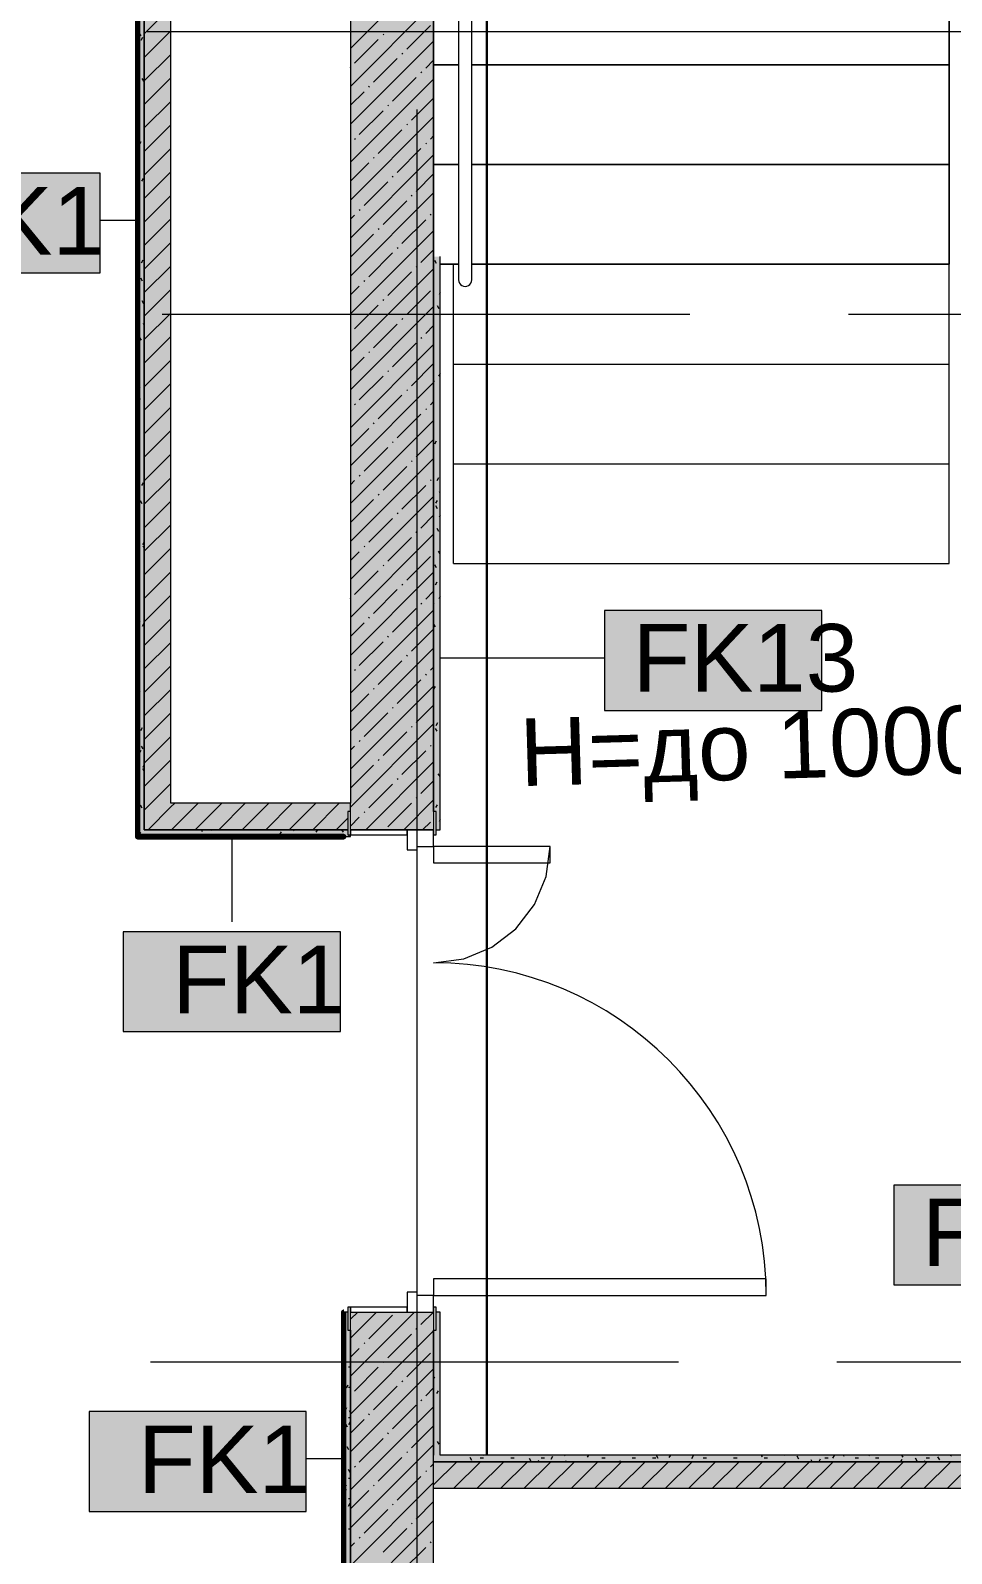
# Model space of a CAD drawing. Header units: millimetres. Extents: x -3817 to 677485, y -22715 to 103890.
# Drawn here: x 640273 to 643043, y 19450 to 24029 of the extents above; entities that cross this region are included whole.
import ezdxf

# ---------------------------------------------------------------- set-up
doc = ezdxf.new("R2010")
doc.units = ezdxf.units.MM
doc.layers.add('PDF _Геометрия', color=7, linetype='Continuous', true_color=0x1d1d1d)
doc.layers.add('PDF _Сплошная заливка', color=7, linetype='Continuous', true_color=0xffffff)
doc.layers.add('PDF _Текст', color=7, linetype='Continuous')
doc.styles.add('PDF GOST-Common', font='arial.ttf')

msp = doc.modelspace()

# ---------------------------------------------------------------- hatches: boundary and pattern name
at = {"layer": 'PDF _Сплошная заливка', "transparency": 33554559}
h = msp.add_hatch(color=256, dxfattribs=at)
h.paths.add_polyline_path([(641485.5, 19145.9), (641485.5, 20175.9), (641235.5, 20175.9), (641235.5, 19145.9)], flags=0)
h.paths.add_polyline_path([(641235.5, 21625.9), (641485.5, 21625.9), (641485.5, 28975.9), (641235.5, 28975.9), (641235.5, 21680.9)], flags=0)
for points in [[(640595.5, 21605.9), (640615.5, 21605.9), (640615.5, 25285.9), (640595.5, 25284.9), (640595.5, 23501.3)], [(640615.5, 21625.9), (640695.5, 21625.9), (640695.5, 25305.9), (640615.5, 25305.9), (640615.5, 23501.3)], [(640695.5, 21625.9), (641227.5, 21625.9), (641227.5, 21680.9), (641235.5, 21680.9), (641235.5, 21705.9), (640695.5, 21705.9)], [(641235.5, 21605.9), (641235.5, 21610.9), (641227.5, 21610.9), (641227.5, 21625.9), (640615.5, 21625.9), (640615.5, 21605.9), (641227.5, 21605.9)], [(641215.5, 19145.9), (641235.5, 19145.9), (641234.4, 20120.9), (641227.5, 20120.9), (641227.5, 20175.9), (641215.5, 20175.9), (641215.5, 19165.9)], [(642320, 19725.9), (644885.5, 19725.9), (644885.5, 19745.9), (641485.5, 19745.9), (641485.5, 19725.9)]]:
    msp.add_hatch(color=256, dxfattribs=at).paths.add_polyline_path(points)
h = msp.add_hatch(color=256, dxfattribs=at)
h.paths.add_polyline_path([(641505.5, 19745.9), (641505.5, 20175.9), (641493.5, 20175.9), (641493.5, 20120.9), (641485.5, 20120.9), (641485.5, 19745.9), (641493.5, 19745.9)], flags=0)
h.paths.add_polyline_path([(641505.5, 21625.9), (641505.5, 23348.8), (641485.5, 23348.8), (641486.1, 21680.9), (641493.5, 21680.9), (641493.5, 21625.9)], flags=0)

# ---------------------------------------------------------------- linework, layer by layer
at = {"layer": 'PDF _Геометрия', "color": 9, "lineweight": 9, "true_color": 0xc0c0c0}
for points in [[(644885.5, 28628.8), (644885.5, 23275.9), (645135.5, 23275.9), (645105.5, 23275.9), (644885.5, 23275.9), (644885.5, 28628.8), (644885.5, 28725.9), (641485.5, 28725.9), (641210.5, 28725.9), (641210.5, 28975.9), (644885.5, 28975.9), (645135.5, 28975.9), (636926.1, 28975.9), (641235.5, 28975.9), (641485.5, 28975.9), (641485.5, 28725.9), (641485.5, 23348.8)], [(644865.5, 28628.8), (644865.5, 19745.9), (641505.5, 19745.9), (641505.5, 20175.9), (641493.5, 20175.9)], [(641493.5, 21625.9), (641505.5, 21625.9), (641505.5, 23348.8)], [(641235.5, 21625.9), (641485.5, 21625.9)], [(640595.5, 21605.9), (640615.5, 21605.9), (641235.5, 21605.9), (641235.5, 21610.9)], [(641227.5, 20175.9), (641215.5, 20175.9)], [(641235.5, 20175.9), (641485.5, 20175.9)]]:
    msp.add_lwpolyline(points, dxfattribs=at)
at = {"layer": 'PDF _Геометрия', "color": 231, "lineweight": 30, "true_color": 0xff80c0}
msp.add_lwpolyline([(641645.5, 28294.9), (641645.5, 19746.9)], dxfattribs=at)
at = {"layer": 'PDF _Геометрия', "color": 7, "lineweight": 9}
for points in [[(641560.5, 27739.2), (641560.5, 23279.2), (641561.2, 23274), (641563.2, 23269.2), (641566.3, 23265.1), (641570.5, 23261.9), (641575.3, 23259.9), (641580.5, 23259.2), (641585.7, 23259.9), (641590.5, 23261.9), (641594.6, 23265.1), (641597.8, 23269.2), (641599.8, 23274), (641600.5, 23279.2), (641600.5, 27739.2)], [(640695.5, 25305.9), (640615.5, 25305.9), (640383.5, 25305.9), (640615.5, 25305.9), (640615.5, 25285.9), (640615.5, 21625.9), (640615.5, 25285.9)], [(640595.5, 25284.9), (640595.5, 21605.9)], [(640595, 23457.9), (640482.5, 23457.9)], [(641506, 22142.9), (641999.4, 22142.9)], [(641235.5, 21680.9), (641235.5, 21705.9)], [(640878.5, 21605.4), (640878.5, 21349.5)], [(641215.5, 20175.9), (641215.5, 19165.9)], [(641215.5, 19145.9), (641235.5, 19145.9), (641235.5, 20120.9), (641235.5, 19145.9)], [(641485.5, 19645.9), (641485.5, 19725.9), (641485.5, 19745.9), (641485.5, 20120.9), (641485.5, 19745.9)], [(641215, 19734.5), (641102.5, 19734.5)]]:
    msp.add_lwpolyline(points, dxfattribs=at)
at = {"layer": 'PDF _Геометрия', "color": 253, "lineweight": 9, "true_color": 0xaaaaaa}
for points in [[(641485.5, 23348.8), (641485.5, 23625.9), (641485.5, 23925.9), (641485.5, 24225.9), (641485.5, 24525.9), (641485.5, 24825.9), (641485.5, 25125.9), (641485.5, 25425.9), (641485.5, 25725.9), (641485.5, 26025.9), (641485.5, 26325.9), (641485.5, 26625.9), (641485.5, 26925.9), (641505.5, 26925.9), (641485.5, 26925.9)], [(640623.9, 24025.9), (642815.5, 24025.9), (645315.5, 24025.9)], [(641435.5, 19024), (641435.5, 21291), (641435.5, 23791)], [(641545.1, 23025.9), (641545.1, 23325.9)], [(641545.1, 23325.9), (641560.5, 23325.9)], [(641545.1, 23325.9), (641560.5, 23325.9)], [(643035.5, 23025.9), (643035.5, 23325.9)], [(640668.9, 23175.9), (642256.4, 23175.9)], [(642732.7, 23175.9), (643367.7, 23175.9)], [(641545.1, 22725.9), (641545.1, 23025.9)], [(641545.1, 23025.9), (643035.5, 23025.9)], [(641545.1, 23025.9), (643035.5, 23025.9)], [(643035.5, 22725.9), (643035.5, 23025.9)], [(641545.1, 22425.9), (641545.1, 22725.9)], [(641545.1, 22725.9), (643035.5, 22725.9)], [(641545.1, 22725.9), (643035.5, 22725.9)], [(643035.5, 22425.9), (643035.5, 22725.9)], [(641545.1, 22425.9), (643035.5, 22425.9)], [(641545.1, 22425.9), (643035.5, 22425.9)], [(640633.9, 20025.9), (642221.4, 20025.9)], [(642697.7, 20025.9), (643332.7, 20025.9)]]:
    msp.add_lwpolyline(points, dxfattribs=at)
for points in [[(643035.5, 26173.7), (643035.5, 26025.9), (643035.5, 25725.9), (643035.5, 25425.9), (643035.5, 25125.9), (643035.5, 24825.9), (643035.5, 24525.9), (643035.5, 24225.9), (643035.5, 23925.9), (643035.5, 23625.9), (643035.5, 23325.9), (641600.1, 23325.9), (643035.5, 23325.9), (643035.5, 23625.9), (643035.5, 23925.9), (643035.5, 24225.9), (643035.5, 24525.9), (643035.5, 24825.9), (643035.5, 25125.9), (643035.5, 25425.9), (643035.5, 25725.9), (643035.5, 26025.9)], [(641505.5, 23925.9), (641485.5, 23925.9)], [(641560.5, 23925.9), (641506.5, 23925.9)], [(643035.5, 23925.9), (641600.5, 23925.9)], [(641505.5, 23625.9), (641485.5, 23625.9)], [(641560.5, 23625.9), (641506.5, 23625.9)], [(643035.5, 23625.9), (641600.5, 23625.9)], [(641560.5, 23325.9), (641506.5, 23325.9)], [(643035.5, 23325.9), (641600.1, 23325.9)]]:
    msp.add_lwpolyline(points, close=True, dxfattribs=at)
at = {"layer": 'PDF _Геометрия', "color": 231, "lineweight": 70, "true_color": 0xff80c0}
for points in [[(640353.5, 25285.9), (640353.5, 25284.9), (640594.5, 25284.9), (640594.5, 21604.9), (640595.5, 21604.9), (641215.5, 21604.9), (641215.5, 21605.9), (640595.5, 21605.9)], [(641215.5, 20175.9), (641214.5, 20175.9), (641214.5, 19166.9), (637066.5, 19166.9), (637066.5, 20996.9), (637065.5, 20996.9), (636926.1, 20996.9)]]:
    msp.add_lwpolyline(points, dxfattribs=at)
at = {"layer": 'PDF _Геометрия', "color": 231, "lineweight": 9, "true_color": 0xff80c0}
for points in [[(640595.5, 21605.9), (640595.5, 25284.9), (640595.5, 25285.9), (640353.5, 25285.9)], [(637065.5, 20995.9), (637065.5, 19166.9), (637065.5, 19165.9), (641214.5, 19165.9), (641215.5, 19165.9), (641215.5, 20175.9)]]:
    msp.add_lwpolyline(points, dxfattribs=at)
at = {"layer": 'PDF _Геометрия', "color": 9, "lineweight": 9, "true_color": 0xc0c0c0}
for points in [[(641235.5, 25305.9), (641235.5, 21705.9), (640695.5, 21705.9), (640695.5, 25305.9)], [(644885.5, 19145.9), (641485.5, 19145.9), (641485.5, 19645.9), (644885.5, 19645.9), (644885.5, 19145.9), (645105.5, 19145.9), (645105.5, 23025.9), (645105.5, 19225.9), (644885.5, 19225.9)], [(640615.5, 21625.9), (640695.5, 21625.9)], [(644885.5, 19725.9), (641485.5, 19725.9)]]:
    msp.add_lwpolyline(points, close=True, dxfattribs=at)
at = {"layer": 'PDF _Геометрия', "lineweight": 9}
for points in [[(641235.5, 23974.9), (641485.5, 24224.9)], [(640615.5, 24018.5), (640695.5, 24098.5)], [(641235.5, 23860.8), (641485.5, 24110.8)], [(641404.6, 23972.9), (641475.8, 24044.2)], [(640615.5, 23947.8), (640695.5, 24027.8)], [(641235.5, 23746.8), (641485.5, 23996.8)], [(641247.7, 23930.1), (641319, 24001.4)], [(641333.3, 24015.7), (641335.6, 24018)], [(640615.5, 23877.1), (640695.5, 23957.1)], [(641390.3, 23958.6), (641392.7, 23961)], [(641235.5, 23917.9), (641235.9, 23918.2)], [(641304.8, 23873.1), (641376, 23944.4)], [(641447.3, 23901.6), (641449.7, 23904)], [(641461.6, 23915.9), (641485.5, 23939.8)], [(640615.5, 23806.4), (640695.5, 23886.4)], [(641235.5, 23632.7), (641485.5, 23882.7)], [(641290.5, 23858.8), (641292.9, 23861.2)], [(641361.8, 23816.1), (641433.1, 23887.4)], [(640615.5, 23735.7), (640695.5, 23815.7)], [(641235.5, 23803.8), (641276.2, 23844.6)], [(641418.8, 23759.1), (641485.5, 23825.7)], [(641235.5, 23518.7), (641485.5, 23768.7)], [(641262, 23716.3), (641333.3, 23787.6)], [(641347.5, 23801.8), (641349.9, 23804.2)], [(640615.5, 23665), (640695.5, 23745)], [(641319, 23659.3), (641390.3, 23730.5)], [(641404.6, 23744.8), (641406.9, 23747.2)], [(640615.5, 23594.3), (640695.5, 23674.3)], [(641247.7, 23702), (641250.1, 23704.4)], [(641461.6, 23687.8), (641464, 23690.1)], [(641475.8, 23702), (641485.5, 23711.7)], [(641235.5, 23404.6), (641485.5, 23654.6)], [(641235.5, 23575.7), (641290.5, 23630.8)], [(641304.8, 23645), (641307.1, 23647.4)], [(641376, 23602.2), (641447.3, 23673.5)], [(640615.5, 23523.6), (640695.5, 23603.6)], [(641361.8, 23588), (641364.2, 23590.4)], [(641433.1, 23545.2), (641485.5, 23597.6)], [(641235.5, 23290.6), (641485.5, 23540.6)], [(641276.2, 23502.4), (641347.5, 23573.7)], [(640615.5, 23452.8), (640695.5, 23532.8)], [(641262, 23488.2), (641264.4, 23490.6)], [(641333.3, 23445.4), (641404.6, 23516.7)], [(641418.8, 23531), (641421.2, 23533.3)], [(640615.5, 23382.1), (640695.5, 23462.1)], [(641235.5, 23461.7), (641247.7, 23473.9)], [(641390.3, 23388.4), (641461.6, 23459.7)], [(641475.8, 23473.9), (641478.2, 23476.3)], [(641235.5, 23176.6), (641485.5, 23426.6)], [(641235.5, 23347.6), (641304.8, 23416.9)], [(641319, 23431.2), (641321.4, 23433.5)], [(640615.5, 23311.4), (640695.5, 23391.4)], [(641290.5, 23288.6), (641361.8, 23359.9)], [(641376, 23374.1), (641378.4, 23376.5)], [(641447.3, 23331.4), (641485.5, 23369.5)], [(640615.5, 23240.7), (640695.5, 23320.7)], [(641235.5, 23062.5), (641485.5, 23312.5)], [(641433.1, 23317.1), (641435.4, 23319.5)], [(641276.2, 23274.3), (641278.6, 23276.7)], [(641347.5, 23231.6), (641418.8, 23302.9)], [(640615.5, 23170), (640695.5, 23250)], [(641235.5, 23233.6), (641262, 23260.1)], [(641333.3, 23217.3), (641335.6, 23219.7)], [(641404.6, 23174.6), (641475.8, 23245.8)], [(640615.5, 23099.3), (640695.5, 23179.3)], [(641235.5, 22948.5), (641485.5, 23198.5)], [(641247.7, 23131.8), (641319, 23203.1)], [(641304.8, 23074.8), (641376, 23146)], [(641390.3, 23160.3), (641392.7, 23162.7)], [(641461.6, 23117.5), (641485.5, 23141.4)], [(640615.5, 23028.6), (640695.5, 23108.6)], [(641235.5, 23119.5), (641235.9, 23119.9)], [(641235.5, 22834.4), (641485.5, 23084.4)], [(641361.8, 23017.7), (641433.1, 23089)], [(641447.3, 23103.3), (641449.7, 23105.6)], [(640615.5, 22957.9), (640695.5, 23037.9)], [(641235.5, 23005.5), (641276.2, 23046.2)], [(641290.5, 23060.5), (641292.9, 23062.9)], [(641262, 22917.9), (641333.3, 22989.2)], [(641347.5, 23003.5), (641349.9, 23005.9)], [(641418.8, 22960.7), (641485.5, 23027.4)], [(640615.5, 22887.2), (640695.5, 22967.2)], [(641235.5, 22720.4), (641485.5, 22970.4)], [(641404.6, 22946.5), (641406.9, 22948.8)], [(640615.5, 22816.4), (640695.5, 22896.4)], [(641247.7, 22903.7), (641250.1, 22906.1)], [(641319, 22860.9), (641390.3, 22932.2)], [(641475.8, 22903.7), (641485.5, 22913.3)], [(641235.5, 22606.3), (641485.5, 22856.3)], [(641376, 22803.9), (641447.3, 22875.2)], [(641461.6, 22889.4), (641464, 22891.8)], [(640615.5, 22745.7), (640695.5, 22825.7)], [(641235.5, 22777.4), (641290.5, 22832.4)], [(641304.8, 22846.7), (641307.1, 22849)], [(641276.2, 22704.1), (641347.5, 22775.4)], [(641361.8, 22789.6), (641364.2, 22792)], [(641433.1, 22746.9), (641485.5, 22799.3)], [(640615.5, 22675), (640695.5, 22755)], [(641235.5, 22492.3), (641485.5, 22742.3)], [(641333.3, 22647.1), (641404.6, 22718.4)], [(641418.8, 22732.6), (641421.2, 22735)], [(640615.5, 22604.3), (640695.5, 22684.3)], [(641235.5, 22663.3), (641247.7, 22675.6)], [(641262, 22689.8), (641264.4, 22692.2)], [(641475.8, 22675.6), (641478.2, 22678)], [(641235.5, 22378.2), (641485.5, 22628.2)], [(641319, 22632.8), (641321.4, 22635.2)], [(641390.3, 22590.1), (641461.6, 22661.3)], [(640615.5, 22533.6), (640695.5, 22613.6)], [(641235.5, 22549.3), (641304.8, 22618.6)], [(641376, 22575.8), (641378.4, 22578.2)], [(640615.5, 22462.9), (640695.5, 22542.9)], [(641290.5, 22490.3), (641361.8, 22561.5)], [(641447.3, 22533), (641485.5, 22571.2)], [(641235.5, 22264.2), (641485.5, 22514.2)], [(641347.5, 22433.2), (641418.8, 22504.5)], [(641433.1, 22518.8), (641435.4, 22521.1)], [(640615.5, 22392.2), (640695.5, 22472.2)], [(641235.5, 22435.2), (641262, 22461.7)], [(641276.2, 22476), (641278.6, 22478.4)], [(641404.6, 22376.2), (641475.8, 22447.5)], [(640615.5, 22321.5), (640695.5, 22401.5)], [(641235.5, 22150.1), (641485.5, 22400.1)], [(641247.7, 22333.4), (641319, 22404.7)], [(641333.3, 22419), (641335.6, 22421.3)], [(641304.8, 22276.4), (641376, 22347.7)], [(641390.3, 22362), (641392.7, 22364.3)], [(640615.5, 22250.8), (640695.5, 22330.8)], [(641235.5, 22321.2), (641235.9, 22321.6)], [(641447.3, 22304.9), (641449.7, 22307.3)], [(641461.6, 22319.2), (641485.5, 22343.1)], [(640615.5, 22180.1), (640695.5, 22260.1)], [(641235.5, 22036.1), (641485.5, 22286.1)], [(641290.5, 22262.2), (641292.9, 22264.5)], [(641361.8, 22219.4), (641433.1, 22290.7)], [(641235.5, 22207.1), (641276.2, 22247.9)], [(641418.8, 22162.4), (641485.5, 22229)], [(640615.5, 22109.3), (640695.5, 22189.3)], [(641235.5, 21922), (641485.5, 22172)], [(641262, 22119.6), (641333.3, 22190.9)], [(641347.5, 22205.1), (641349.9, 22207.5)], [(640615.5, 22038.6), (640695.5, 22118.6)], [(641319, 22062.6), (641390.3, 22133.9)], [(641404.6, 22148.1), (641406.9, 22150.5)], [(641247.7, 22105.3), (641250.1, 22107.7)], [(641376, 22005.5), (641447.3, 22076.8)], [(641461.6, 22091.1), (641464, 22093.5)], [(641475.8, 22105.3), (641485.5, 22115)], [(640615.5, 21967.9), (640695.5, 22047.9)], [(641235.5, 21808), (641485.5, 22058)], [(641235.5, 21979), (641290.5, 22034.1)], [(641304.8, 22048.3), (641307.1, 22050.7)], [(641361.8, 21991.3), (641364.2, 21993.7)], [(641433.1, 21948.5), (641485.5, 22000.9)], [(640615.5, 21897.2), (640695.5, 21977.2)], [(641235.5, 21693.9), (641485.5, 21943.9)], [(641276.2, 21905.8), (641347.5, 21977)], [(641418.8, 21934.3), (641421.2, 21936.6)], [(640615.5, 21826.5), (640695.5, 21906.5)], [(641262, 21891.5), (641264.4, 21893.9)], [(641333.3, 21848.7), (641404.6, 21920)], [(641235.5, 21865), (641247.7, 21877.2)], [(641390.3, 21791.7), (641461.6, 21863)], [(641475.8, 21877.2), (641478.2, 21879.6)], [(640615.5, 21755.8), (640695.5, 21835.8)], [(641235.5, 21750.9), (641304.8, 21820.2)], [(641281.5, 21625.9), (641485.5, 21829.9)], [(641319, 21834.5), (641321.4, 21836.8)], [(640615.5, 21685.1), (640695.5, 21765.1)], [(641290.5, 21691.9), (641361.8, 21763.2)], [(641376, 21777.5), (641378.4, 21779.8)], [(641447.3, 21734.7), (641485.5, 21772.8)], [(640627, 21625.9), (640695.5, 21694.4), (640707, 21705.9)], [(640697.7, 21625.9), (640777.7, 21705.9)], [(640768.4, 21625.9), (640848.4, 21705.9)], [(640839.1, 21625.9), (640919.1, 21705.9)], [(640909.8, 21625.9), (640989.8, 21705.9)], [(640980.5, 21625.9), (641060.5, 21705.9)], [(641051.2, 21625.9), (641131.2, 21705.9)], [(641121.9, 21625.9), (641201.9, 21705.9)], [(641347.5, 21634.9), (641418.8, 21706.2)], [(641395.5, 21625.9), (641485.5, 21715.8)], [(641433.1, 21720.4), (641435.4, 21722.8)], [(641192.7, 21625.9), (641227.5, 21660.7)], [(641235.5, 21636.9), (641262, 21663.4)], [(641276.2, 21677.7), (641278.6, 21680)], [(641452.5, 21625.9), (641475.8, 21649.1)], [(641235.5, 20097.2), (641314.1, 20175.9)], [(641235.5, 19983.2), (641428.2, 20175.9)], [(641235.5, 20154.2), (641257.1, 20175.9)], [(641290.5, 20095.2), (641361.8, 20166.5)], [(641447.3, 20138), (641485.2, 20175.9)], [(641235.5, 19869.1), (641485.5, 20119.1)], [(641347.5, 20038.2), (641418.8, 20109.5)], [(641433.1, 20123.7), (641435.4, 20126.1)], [(641235.5, 20040.2), (641262, 20066.7)], [(641276.2, 20081), (641278.6, 20083.3)], [(641333.3, 20023.9), (641335.6, 20026.3)], [(641404.6, 19981.2), (641475.8, 20052.5)], [(641235.5, 19755.1), (641485.5, 20005.1)], [(641247.7, 19938.4), (641319, 20009.7)], [(641390.3, 19966.9), (641392.7, 19969.3)], [(641235.5, 19926.1), (641235.9, 19926.5)], [(641304.8, 19881.4), (641376, 19952.7)], [(641461.6, 19924.2), (641485.5, 19948)], [(641235.5, 19641), (641485.5, 19891)], [(641361.8, 19824.4), (641433.1, 19895.6)], [(641447.3, 19909.9), (641449.7, 19912.3)], [(641235.5, 19812.1), (641276.2, 19852.9)], [(641290.5, 19867.1), (641292.9, 19869.5)], [(641418.8, 19767.3), (641485.5, 19834)], [(641262, 19724.6), (641333.3, 19795.8)], [(641347.5, 19810.1), (641349.9, 19812.5)], [(641235.5, 19527), (641485.5, 19777)], [(641319, 19667.5), (641390.3, 19738.8)], [(641404.6, 19753.1), (641406.9, 19755.4)], [(641247.7, 19710.3), (641250.1, 19712.7)], [(641461.6, 19696.1), (641464, 19698.4)], [(641475.8, 19710.3), (641485.5, 19720)], [(641485.5, 19655.9), (641555.4, 19725.9)], [(641546.1, 19645.9), (641626.1, 19725.9)], [(641616.8, 19645.9), (641696.8, 19725.9)], [(641687.5, 19645.9), (641767.5, 19725.9)], [(641758.2, 19645.9), (641838.2, 19725.9)], [(641828.9, 19645.9), (641908.9, 19725.9)], [(641899.7, 19645.9), (641979.7, 19725.9)], [(641970.4, 19645.9), (642050.4, 19725.9)], [(642041.1, 19645.9), (642121.1, 19725.9)], [(642111.8, 19645.9), (642191.8, 19725.9)], [(642182.5, 19645.9), (642262.5, 19725.9)], [(642253.2, 19645.9), (642333.2, 19725.9)], [(642323.9, 19645.9), (642403.9, 19725.9)], [(642394.6, 19645.9), (642474.6, 19725.9)], [(642465.3, 19645.9), (642545.3, 19725.9)], [(642536.1, 19645.9), (642616.1, 19725.9)], [(642606.8, 19645.9), (642686.8, 19725.9)], [(642677.5, 19645.9), (642757.5, 19725.9)], [(642748.2, 19645.9), (642828.2, 19725.9)], [(642818.9, 19645.9), (642898.9, 19725.9)], [(642889.6, 19645.9), (642969.6, 19725.9)], [(642960.3, 19645.9), (643040.3, 19725.9)], [(643031, 19645.9), (643111, 19725.9)], [(641235.5, 19412.9), (641485.5, 19662.9)], [(641304.8, 19653.3), (641307.1, 19655.7)], [(641376, 19610.5), (641447.3, 19681.8)], [(641235.5, 19584), (641290.5, 19639)], [(641361.8, 19596.3), (641364.2, 19598.6)], [(641433.1, 19553.5), (641485.5, 19605.9)], [(641276.2, 19510.7), (641347.5, 19582)], [(641235.5, 19298.9), (641485.5, 19548.9)], [(641333.3, 19453.7), (641404.6, 19525)], [(641418.8, 19539.2), (641421.2, 19541.6)], [(641235.5, 19470), (641247.7, 19482.2)], [(641262, 19496.5), (641264.4, 19498.8)], [(641390.3, 19396.7), (641461.6, 19468)], [(641475.8, 19482.2), (641478.2, 19484.6)]]:
    msp.add_lwpolyline(points, dxfattribs=at)
at = {"layer": 'PDF _Геометрия', "color": 253, "lineweight": 9, "true_color": 0x9b9b9b}
for points in [[(640595.5, 24004.3), (640599.5, 24004.3)], [(640606.3, 24012.3), (640601.3, 24021)], [(640610.3, 24007.4), (640605.3, 23998.7)], [(640595.5, 23912.9), (640599.5, 23912.9)], [(640614.5, 23876.2), (640609.5, 23884.9)], [(640598.1, 23803.3), (640595.5, 23798.8)], [(640595.5, 23791), (640599.5, 23791)], [(640605.1, 23693.6), (640600.1, 23684.9)], [(640595.5, 23669.1), (640599.5, 23669.1)], [(640600.3, 23656.9), (640595.5, 23665.3)], [(640601.1, 23625.6), (640596, 23616.9)], [(640612.2, 23584), (640607.2, 23575.3)], [(640595.5, 23577.6), (640599.5, 23577.6)], [(640595.5, 23455.7), (640599.5, 23455.7)], [(640600, 23379.9), (640595.5, 23372.1)], [(640595.5, 23333.8), (640599.5, 23333.8)], [(640611.1, 23338.2), (640606.1, 23329.5)], [(641494, 23328.2), (641489, 23336.9)], [(640609.6, 23275.1), (640604.6, 23283.8)], [(641503.8, 23303.3), (641505.5, 23303.3)], [(640595.5, 23242.3), (640599.5, 23242.3)], [(641505.5, 23241.4), (641501.7, 23234.8)], [(640613.7, 23207.1), (640608.7, 23215.8)], [(641502.2, 23192.1), (641497.2, 23200.8)], [(641503.8, 23181.4), (641505.5, 23181.4)], [(640615.5, 23143), (640612.7, 23147.7)], [(640595.5, 23120.4), (640599.5, 23120.4)], [(640606.6, 23097.4), (640601.6, 23106.1)], [(641503.8, 23059.5), (641505.5, 23059.5)], [(640595.5, 22998.5), (640599.5, 22998.5)], [(640599.5, 22987.7), (640595.5, 22994.7)], [(641505.5, 22997.5), (641500.6, 22989.1)], [(640601.9, 22956.4), (640596.8, 22947.7)], [(641488, 22972.8), (641485.5, 22977.2)], [(641503.8, 22968), (641505.5, 22968)], [(640595.5, 22907.1), (640599.5, 22907.1)], [(640603.6, 22919.7), (640598.6, 22928.4)], [(641503.8, 22846.1), (641505.5, 22846.1)], [(640595.5, 22785.1), (640599.5, 22785.1)], [(641493.4, 22793.7), (641488.3, 22785)], [(641503.8, 22724.2), (641505.5, 22724.2)], [(640600.8, 22710.7), (640595.7, 22702)], [(640611.9, 22669.1), (640606.9, 22660.4)], [(641500.4, 22684), (641495.4, 22675.3)], [(640595.5, 22663.2), (640599.5, 22663.2)], [(641505.5, 22637.8), (641503.4, 22641.3)], [(641503.8, 22632.7), (641505.5, 22632.7)], [(640608.8, 22605.9), (640603.8, 22614.6)], [(641496.4, 22616), (641491.3, 22607.3)], [(641497.3, 22591), (641492.3, 22599.7)], [(640595.5, 22571.8), (640599.5, 22571.8)], [(640615.5, 22553.3), (640614, 22550.7)], [(641501.4, 22522.9), (641496.4, 22531.6)], [(641505.5, 22570.8), (641502.5, 22565.6)], [(640614.9, 22491.4), (640609.9, 22482.6)], [(641503.8, 22510.8), (641505.5, 22510.8)], [(640595.5, 22449.9), (640599.5, 22449.9)], [(640615.5, 22472.4), (640611.9, 22478.6)], [(641505.5, 22454.9), (641500.4, 22463.6)], [(641494.3, 22413.3), (641489.3, 22422)], [(641495.3, 22370.2), (641490.2, 22361.5)], [(641503.8, 22388.9), (641505.5, 22388.9)], [(640595.5, 22327.9), (640599.5, 22327.9)], [(641487.2, 22303.6), (641485.5, 22306.7)], [(641505.5, 22327), (641501.4, 22319.9)], [(640602.8, 22250.5), (640597.8, 22259.2)], [(641503.8, 22297.5), (641505.5, 22297.5)], [(640595.5, 22236.5), (640599.5, 22236.5)], [(640613.8, 22245.6), (640608.8, 22236.9)], [(641491.3, 22235.6), (641486.3, 22244.3)], [(641503.8, 22175.5), (641505.5, 22175.5)], [(640595.5, 22114.6), (640599.5, 22114.6)], [(640601.6, 22041.5), (640596.5, 22032.8)], [(641490.1, 22056.5), (641485.5, 22048.5)], [(641503.8, 22053.6), (641505.5, 22053.6)], [(640595.5, 21992.7), (640599.5, 21992.7)], [(641486, 21988.4), (641485.5, 21987.5)], [(641497.2, 21946.8), (641492.1, 21938.1)], [(641503.8, 21962.2), (641505.5, 21962.2)], [(640595.5, 21901.2), (640599.5, 21901.2)], [(640608.6, 21931.9), (640603.6, 21923.1)], [(641496.5, 21921.8), (641491.5, 21930.5)], [(640604.6, 21863.8), (640599.5, 21855.1)], [(640612.1, 21868.7), (640607.1, 21877.4)], [(640615.5, 21821.8), (640610.7, 21813.5)], [(640615.5, 21801.9), (640611.1, 21809.4)], [(641503.8, 21840.3), (641505.5, 21840.3)], [(640595.5, 21779.3), (640599.5, 21779.3)], [(641504.7, 21785.7), (641499.6, 21794.4)], [(640615.5, 21740.9), (640615.2, 21741.4)], [(641503.8, 21718.3), (641505.5, 21718.3)], [(640609.1, 21691), (640604.1, 21699.7)], [(641496.1, 21701.1), (641491, 21692.4)], [(640595.5, 21657.4), (640599.5, 21657.4)], [(640597.9, 21649.4), (640595.5, 21653.6)], [(640603.5, 21618.1), (640598.4, 21609.4)], [(640650.4, 21626.9), (640660.4, 21626.9)], [(640790.9, 21620), (640787.5, 21625.9)], [(640819.1, 21625.9), (640817.8, 21623.5)], [(641026.9, 21620), (641021.9, 21611.3)], [(641065.5, 21625.9), (641063.5, 21622.4)], [(641104.6, 21625.2), (641104.2, 21625.9)], [(641135.9, 21625.9), (641131.5, 21618.3)], [(641214.3, 21618.1), (641209.8, 21625.9)], [(641505.5, 21656.4), (641502.2, 21650.7)], [(641503.8, 21626.9), (641505.5, 21626.9)], [(640693.4, 21605.9), (640691.4, 21609.4)], [(640869.4, 21605.9), (640869.1, 21606.4)], [(640985.3, 21608.8), (640983.6, 21605.9)], [(641231, 21607.7), (641229.9, 21605.9)], [(641503.8, 20163.9), (641505.5, 20163.9)], [(641220.4, 20065.3), (641215.5, 20056.8)], [(641235.5, 20057.4), (641235.2, 20058)], [(641229.5, 20011.5), (641235.5, 20011.5)], [(641503.8, 20041.9), (641505.5, 20041.9)], [(641488.4, 19980.9), (641485.5, 19975.9)], [(641227.4, 19955.6), (641222.4, 19946.9)], [(641229.5, 19950.5), (641235.5, 19950.5)], [(641499.6, 19939.3), (641494.5, 19930.6)], [(641503.8, 19950.5), (641505.5, 19950.5)], [(641223.3, 19887.6), (641218.3, 19878.9)], [(641235.5, 19874.6), (641232.2, 19880.3)], [(641226.1, 19829.9), (641221, 19838.6)], [(641229.5, 19859.1), (641235.5, 19859.1)], [(641234.5, 19846), (641229.5, 19837.2)], [(641503.8, 19828.6), (641505.5, 19828.6)], [(641502.3, 19778.2), (641497.2, 19786.9)], [(641230.1, 19761.9), (641225.1, 19770.6)], [(641600.8, 19729.5), (641595.8, 19738.2)], [(641625.7, 19737.1), (641635.8, 19737.1)], [(641634.2, 19745.9), (641633.6, 19744.7)], [(641717.2, 19737.1), (641727.2, 19737.1)], [(641808.6, 19737.1), (641818.7, 19737.1)], [(641842.7, 19741.2), (641837.7, 19732.5)], [(641880.6, 19745.9), (641879.3, 19743.6)], [(641951, 19745.9), (641947.4, 19739.5)], [(641991.5, 19737.1), (642001.5, 19737.1)], [(642082.9, 19737.1), (642093, 19737.1)], [(642143.9, 19737.1), (642153.9, 19737.1)], [(642160.3, 19735.8), (642155.3, 19744.5)], [(642197.4, 19745.9), (642193.1, 19738.4)], [(642266.2, 19743.1), (642261.1, 19734.4)], [(642296.3, 19737.1), (642306.3, 19737.1)], [(642387.7, 19737.1), (642397.8, 19737.1)], [(642474.1, 19741), (642471.2, 19745.9)], [(642479.2, 19737.1), (642489.2, 19737.1)], [(642542.1, 19745), (642541.6, 19745.9)], [(642583.7, 19733.9), (642578.7, 19742.6)], [(642662, 19737.1), (642672.1, 19737.1)], [(642689.6, 19745), (642684.6, 19736.2)], [(642719.8, 19742), (642717.6, 19745.9)], [(642753.5, 19737.1), (642763.5, 19737.1)], [(642795.7, 19745.9), (642794.2, 19743.3)], [(642814.4, 19737.1), (642824.5, 19737.1)], [(642897.5, 19739.1), (642893.6, 19745.9)], [(642939.1, 19727.9), (642934.1, 19736.6)], [(642966.8, 19737.1), (642976.9, 19737.1)], [(643007.2, 19732), (643002.1, 19740.7)], [(643042.1, 19745.9), (643040, 19742.2)], [(641234.2, 19693.8), (641229.2, 19702.6)], [(641778.5, 19726.5), (641773.5, 19735.2)], [(641801.1, 19730), (641798.7, 19725.9)], [(641884.5, 19725.9), (641883.1, 19728.2)], [(642046.8, 19728.9), (642045, 19725.9)], [(642623.6, 19725.9), (642620.3, 19731.4)], [(642648, 19733.8), (642643.4, 19725.9)], [(642893.7, 19732.7), (642889.7, 19725.9)], [(642961.7, 19728.6), (642960.1, 19725.9)], [(641223.1, 19652.2), (641218, 19660.9)], [(641229.5, 19676.2), (641235.5, 19676.2)], [(641222.3, 19641.9), (641217.2, 19633.1)], [(641233.4, 19600.2), (641228.4, 19591.5)], [(641229.5, 19615.2), (641235.5, 19615.2)], [(641216, 19542.5), (641215.5, 19543.4)], [(641229.5, 19523.8), (641235.5, 19523.8)], [(641220.1, 19474.5), (641215.5, 19482.5)]]:
    msp.add_lwpolyline(points, dxfattribs=at)
at = {"layer": 'PDF _Геометрия', "color": 7, "lineweight": 9}
for points in [[(640482.5, 23599.8), (639829.4, 23599.8), (639829.4, 23299.8), (640482.5, 23299.8)], [(641485.5, 21680.9), (641485.5, 23348.8)], [(642652.5, 22284.8), (641999.4, 22284.8), (641999.4, 21984.8), (642652.5, 21984.8)], [(640695.5, 21625.9), (641227.5, 21625.9)], [(641205.1, 21319.4), (640551.9, 21319.4), (640551.9, 21019.4), (641205.1, 21019.4)], [(643522.9, 20557.5), (642869.8, 20557.5), (642869.8, 20257.5), (643522.9, 20257.5)], [(641102.5, 19876.4), (640449.4, 19876.4), (640449.4, 19576.4), (641102.5, 19576.4)]]:
    msp.add_lwpolyline(points, close=True, dxfattribs=at)
at = {"layer": 'PDF _Геометрия', "color": 253, "lineweight": 13, "true_color": 0xaaaaaa}
for points in [[(641227.5, 21610.9), (641235.5, 21610.9), (641235.5, 21680.9), (641227.5, 21680.9)], [(641485.5, 21610.9), (641493.5, 21610.9), (641493.5, 21680.9), (641485.5, 21680.9)], [(641235.5, 21610.9), (641405.5, 21610.9), (641405.5, 21625.9), (641235.5, 21625.9)], [(641485.5, 21575.9), (641485.5, 21625.9), (641405.5, 21625.9), (641405.5, 21565.9), (641435.5, 21565.9), (641435.5, 21575.9)], [(641835.5, 21575.9), (641485.5, 21575.9), (641485.5, 21525.9), (641835.5, 21525.9)], [(642485.5, 20225.9), (642485.5, 20275.9), (641485.5, 20275.9), (641485.5, 20225.9)], [(641485.5, 20225.9), (641435.5, 20225.9), (641435.5, 20235.9), (641405.5, 20235.9), (641405.5, 20175.9), (641485.5, 20175.9)], [(641227.5, 20190.9), (641227.5, 20120.9), (641235.5, 20120.9), (641235.5, 20190.9)], [(641235.5, 20190.9), (641235.5, 20175.9), (641405.5, 20175.9), (641405.5, 20190.9)], [(641485.5, 20190.9), (641485.5, 20120.9), (641493.5, 20120.9), (641493.5, 20190.9)]]:
    msp.add_lwpolyline(points, close=True, dxfattribs=at)
at = {"layer": 'PDF _Геометрия', "color": 253, "lineweight": 9, "true_color": 0xaaaaaa}
msp.add_lwpolyline([(642485.5, 20225.9, 0.414212), (641485.5, 21225.9), (641576.1, 21237.8), (641660.5, 21272.7), (641733, 21328.4), (641788.6, 21400.9), (641823.6, 21485.3), (641835.5, 21575.9)], format="xyb", dxfattribs=at)
at = {"layer": 'PDF _Сплошная заливка', "lineweight": 9, "transparency": 33554559}
for points in [[(640482.5, 23599.8), (639829.4, 23599.8), (640482.5, 23299.8), (639829.4, 23299.8)], [(642652.5, 22284.8), (641999.4, 22284.8), (642652.5, 21984.8), (641999.4, 21984.8)], [(641205.1, 21319.4), (640551.9, 21319.4), (641205.1, 21019.4), (640551.9, 21019.4)], [(643522.9, 20557.5), (642869.8, 20557.5), (643522.9, 20257.5), (642869.8, 20257.5)], [(641102.5, 19876.4), (640449.4, 19876.4), (641102.5, 19576.4), (640449.4, 19576.4)]]:
    msp.add_solid(points, dxfattribs=at)
at = {"layer": 'PDF _Сплошная заливка', "color": 254, "lineweight": 35, "true_color": 0xffb9dc, "transparency": 33554559}
msp.add_solid([(640594.5, 21604.9), (640595.5, 21605.9), (640594.5, 23501.3)], dxfattribs=at)
at = {"layer": 'PDF _Сплошная заливка', "lineweight": 35, "transparency": 33554559}
msp.add_solid([(641485.5, 19645.9), (644885.5, 19645.9), (641485.5, 19725.9), (644885.5, 19725.9)], dxfattribs=at)

# ---------------------------------------------------------------- texts
at = {"layer": 'PDF _Текст', "char_height": 203.2, "attachment_point": 4, "style": 'PDF GOST-Common'}
for s, insert in [('FK1', (639976.5, 23456.4)), ('FK13', (642083.9, 22141.4)), ('FK1', (640699.1, 21176)), ('FK13', (642954.3, 20414.1)), ('FK1', (640596.5, 19733))]:
    msp.add_mtext(s, dxfattribs=dict(at, insert=insert))
at = {"layer": 'PDF _Текст', "color": 250, "true_color": 0x3c3c3c, "insert": (641744.7, 21828.9), "char_height": 203.2, "attachment_point": 4, "rotation": 1.6728, "style": 'PDF GOST-Common'}
msp.add_mtext('Н=до 1000мм Н=до 1000мм', dxfattribs=at)

doc.saveas('drawing.dxf')
